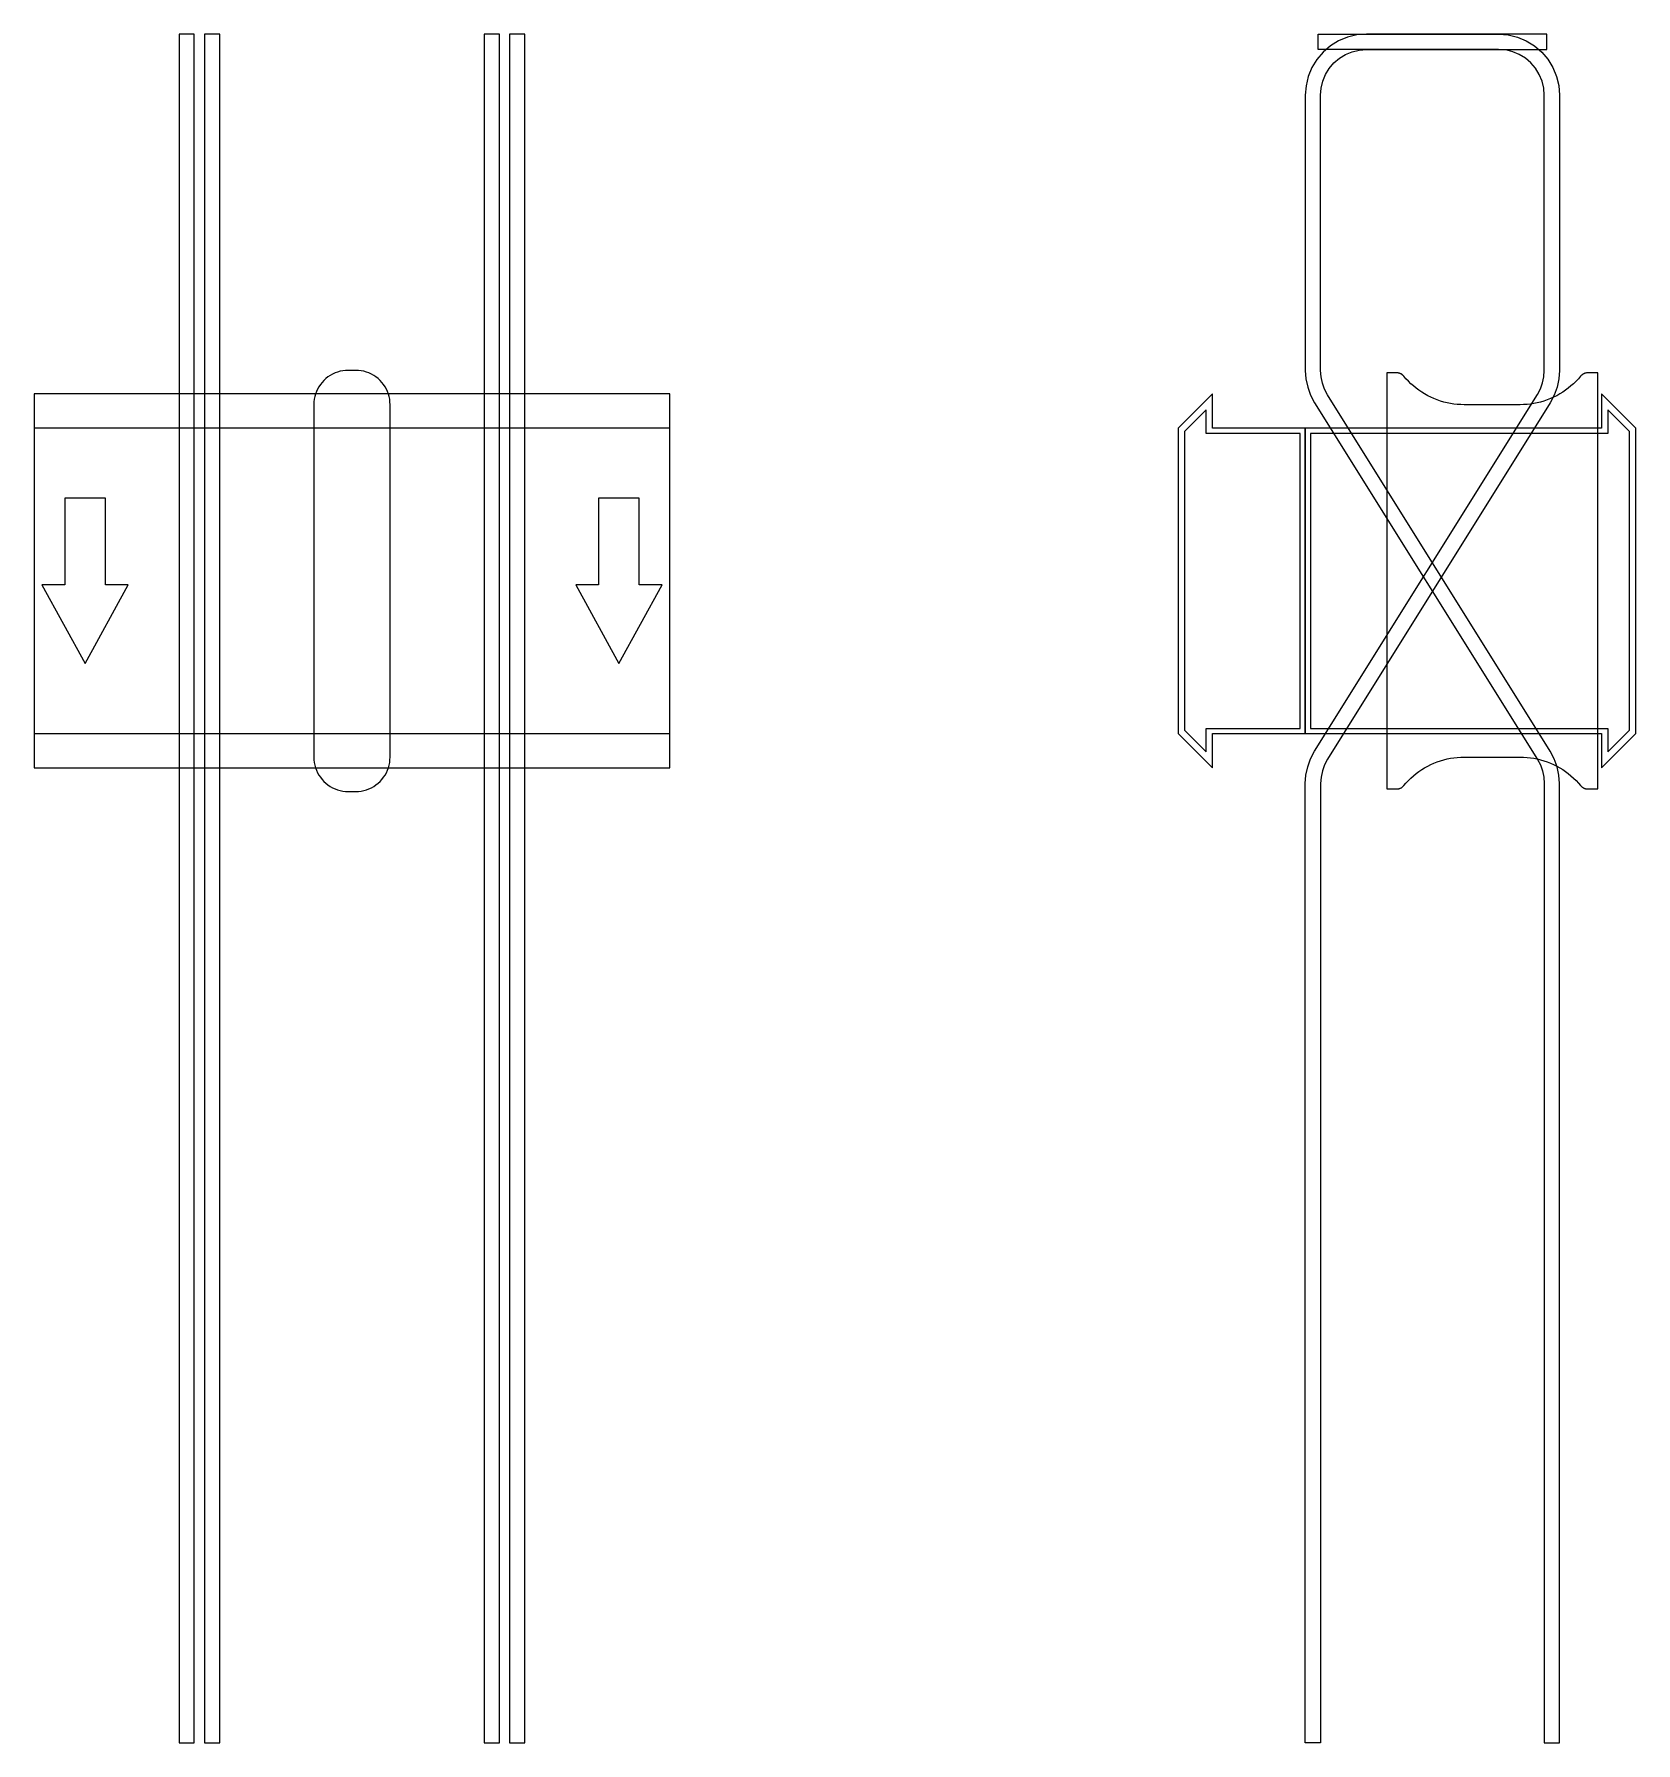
# Model space of a CAD drawing. Extents: x 0 to 630, y -457 to 215.
import ezdxf

# ---------------------------------------------------------------- set-up
doc = ezdxf.new("R2010")
doc.units = 0
doc.layers.add('Halfen', color=7, linetype='CONTINUOUS')

msp = doc.modelspace()

# ---------------------------------------------------------------- linework, layer by layer
at = {"layer": 'Halfen', "color": 7}
for points in [[(63, -456.927), (63, 214.971), (57, 214.971), (57, -456.927)], [(73, -456.927), (73, 214.971), (67, 214.971), (67, -456.927)], [(183, -456.927), (183, 214.971), (177, 214.971), (177, -456.927)], [(193, -456.927), (193, 214.971), (187, 214.971), (187, -456.927)], [(500, -456.898), (500, -79.686), (500.234, -76.346), (500.93, -73.071), (502.075, -69.925), (503.647, -66.968), (591.265, 73.25), (592.444, 75.467), (593.303, 77.827), (593.825, 80.283), (594, 82.788), (594, 191), (593.778, 193.816), (593.119, 196.562), (592.038, 199.172), (590.562, 201.58), (588.728, 203.728), (586.58, 205.562), (584.172, 207.038), (581.562, 208.119), (578.816, 208.778), (576, 209), (505, 209), (505, 215), (576, 215), (579.754, 214.705), (583.416, 213.825), (586.896, 212.384), (590.107, 210.416), (592.971, 207.971), (595.416, 205.107), (597.384, 201.896), (598.825, 198.416), (599.705, 194.754), (600, 191), (600, 82.788), (599.766, 79.448), (599.07, 76.173), (597.925, 73.027), (596.353, 70.07), (508.735, -70.148), (507.556, -72.365), (506.697, -74.725), (506.175, -77.181), (506, -79.686), (506, -456.898)], [(600, -456.927), (600, -79.715), (599.766, -76.375), (599.07, -73.1), (597.925, -69.953), (596.353, -66.997), (508.735, 73.221), (507.556, 75.438), (506.697, 77.798), (506.175, 80.255), (506, 82.76), (506, 190.971), (506.222, 193.787), (506.881, 196.534), (507.962, 199.143), (509.438, 201.551), (511.272, 203.699), (513.42, 205.534), (515.828, 207.009), (518.438, 208.09), (521.184, 208.75), (524, 208.971), (595, 208.971), (595, 214.971), (524, 214.971), (520.246, 214.676), (516.584, 213.797), (513.104, 212.355), (509.893, 210.388), (507.029, 207.942), (504.584, 205.078), (502.616, 201.867), (501.175, 198.388), (500.295, 194.726), (500, 190.971), (500, 82.76), (500.234, 79.419), (500.93, 76.144), (502.075, 72.998), (503.647, 70.042), (591.265, -70.177), (592.444, -72.394), (593.303, -74.754), (593.825, -77.21), (594, -79.715), (594, -456.927)], [(140, -69.3), (140, -56.8), (140, 69.3), (139.958, 70.359), (139.834, 71.412), (139.627, 72.452), (139.339, 73.472), (138.972, 74.466), (138.529, 75.429), (138.011, 76.354), (137.422, 77.235), (136.765, 78.068), (136.046, 78.846), (135.268, 79.565), (134.435, 80.222), (133.554, 80.811), (132.629, 81.329), (131.666, 81.772), (130.672, 82.139), (129.652, 82.427), (128.612, 82.634), (127.559, 82.758), (126.5, 82.8), (123.5, 82.8), (122.441, 82.758), (121.388, 82.634), (120.348, 82.427), (119.328, 82.139), (118.334, 81.772), (117.371, 81.329), (116.446, 80.811), (115.565, 80.222), (114.732, 79.565), (113.954, 78.846), (113.235, 78.068), (112.578, 77.235), (111.989, 76.354), (111.471, 75.429), (111.028, 74.466), (110.661, 73.472), (110.373, 72.452), (110.166, 71.412), (110.042, 70.359), (110, 69.3), (110, -56.8), (110, -69.3), (110.042, -70.359), (110.166, -71.412), (110.373, -72.452), (110.661, -73.472), (111.028, -74.466), (111.471, -75.429), (111.989, -76.354), (112.578, -77.235), (113.235, -78.068), (113.954, -78.846), (114.732, -79.565), (115.565, -80.222), (116.446, -80.811), (117.371, -81.329), (118.334, -81.772), (119.328, -82.139), (120.348, -82.427), (121.388, -82.634), (122.441, -82.758), (123.5, -82.8), (126.5, -82.8), (127.559, -82.758), (128.612, -82.634), (129.652, -82.427), (130.672, -82.139), (131.666, -81.772), (132.629, -81.329), (133.554, -80.811), (134.435, -80.222), (135.268, -79.565), (136.046, -78.846), (136.765, -78.068), (137.422, -77.235), (138.011, -76.354), (138.529, -75.429), (138.972, -74.466), (139.339, -73.472), (139.627, -72.452), (139.834, -71.412), (139.958, -70.359), (140, -69.3)], [(615, -81.8), (615, 81.8), (611, 81.8), (610.846, 81.797), (610.691, 81.786), (610.538, 81.769), (610.385, 81.746), (610.234, 81.715), (610.084, 81.678), (609.936, 81.634), (609.789, 81.584), (609.646, 81.527), (609.505, 81.464), (609.366, 81.395), (609.231, 81.32), (609.1, 81.239), (608.972, 81.153), (608.848, 81.06), (608.728, 80.963), (608.613, 80.86), (608.502, 80.752), (608.397, 80.639), (608.296, 80.522), (607.41, 79.491), (606.479, 78.5), (605.505, 77.551), (604.491, 76.646), (603.437, 75.787), (602.347, 74.975), (601.222, 74.211), (600.064, 73.499), (598.876, 72.838), (597.66, 72.23), (596.418, 71.676), (595.153, 71.178), (593.867, 70.736), (592.563, 70.351), (591.243, 70.024), (589.911, 69.756), (588.567, 69.547), (587.216, 69.397), (585.859, 69.307), (584.5, 69.277), (562.5, 69.277), (561.141, 69.307), (559.784, 69.397), (558.433, 69.547), (557.089, 69.756), (555.757, 70.024), (554.437, 70.351), (553.133, 70.736), (551.847, 71.178), (550.582, 71.676), (549.34, 72.23), (548.124, 72.838), (546.936, 73.499), (545.778, 74.211), (544.653, 74.975), (543.563, 75.787), (542.509, 76.646), (541.495, 77.551), (540.521, 78.5), (539.59, 79.491), (538.704, 80.522), (538.603, 80.639), (538.498, 80.752), (538.387, 80.86), (538.272, 80.963), (538.152, 81.06), (538.028, 81.153), (537.9, 81.239), (537.769, 81.32), (537.634, 81.395), (537.495, 81.464), (537.354, 81.527), (537.211, 81.584), (537.064, 81.634), (536.916, 81.678), (536.766, 81.715), (536.615, 81.746), (536.462, 81.769), (536.309, 81.786), (536.154, 81.797), (536, 81.8), (532, 81.8), (532, -81.8), (536, -81.8), (536.154, -81.797), (536.309, -81.786), (536.462, -81.769), (536.615, -81.746), (536.766, -81.715), (536.916, -81.678), (537.064, -81.634), (537.211, -81.584), (537.354, -81.527), (537.495, -81.464), (537.634, -81.395), (537.769, -81.32), (537.9, -81.239), (538.028, -81.153), (538.152, -81.06), (538.272, -80.963), (538.387, -80.86), (538.498, -80.752), (538.603, -80.639), (538.704, -80.522), (539.59, -79.491), (540.521, -78.5), (541.495, -77.551), (542.509, -76.646), (543.563, -75.787), (544.653, -74.975), (545.778, -74.211), (546.936, -73.499), (548.124, -72.838), (549.34, -72.23), (550.582, -71.676), (551.847, -71.178), (553.133, -70.736), (554.437, -70.351), (555.757, -70.024), (557.089, -69.756), (558.433, -69.547), (559.784, -69.397), (561.141, -69.307), (562.5, -69.277), (584.5, -69.277), (585.859, -69.307), (587.216, -69.397), (588.567, -69.547), (589.911, -69.756), (591.243, -70.024), (592.563, -70.351), (593.867, -70.736), (595.153, -71.178), (596.418, -71.676), (597.66, -72.23), (598.876, -72.838), (600.064, -73.499), (601.222, -74.211), (602.347, -74.975), (603.437, -75.787), (604.491, -76.646), (605.505, -77.551), (606.479, -78.5), (607.41, -79.491), (608.296, -80.522), (608.397, -80.639), (608.502, -80.752), (608.613, -80.86), (608.728, -80.963), (608.848, -81.06), (608.972, -81.153), (609.1, -81.239), (609.231, -81.32), (609.366, -81.395), (609.505, -81.464), (609.646, -81.527), (609.789, -81.584), (609.936, -81.634), (610.084, -81.678), (610.234, -81.715), (610.385, -81.746), (610.538, -81.769), (610.691, -81.786), (610.846, -81.797), (611, -81.8)], [(0, -73.5), (250, -73.5), (250, 73.5), (0, 73.5)], [(500, -60), (500, 60), (463.5, 60), (463.5, 73.5), (450, 60), (450, -60), (463.5, -73.5), (463.5, -60)], [(498, -58), (498, 58), (461, 58), (461, 67.25), (452.5, 58.75), (452.5, -58.75), (461, -67.25), (461, -58)], [(630, -60), (630, 60), (616.5, 73.5), (616.5, 60), (500, 60), (500, -60), (616.5, -60), (616.5, -73.5)], [(627.5, -58.75), (627.5, 58.75), (619, 67.25), (619, 58), (502, 58), (502, -58), (619, -58), (619, -67.25)], [(0, -60), (250, -60), (250, 60), (0, 60)], [(20, -32.5), (37, -1.5), (28, -1.5), (28, 32.5), (12, 32.5), (12, -1.5), (3, -1.5)], [(230, -32.5), (247, -1.5), (238, -1.5), (238, 32.5), (222, 32.5), (222, -1.5), (213, -1.5)]]:
    msp.add_lwpolyline(points, close=True, dxfattribs=at)

doc.saveas('drawing.dxf')
